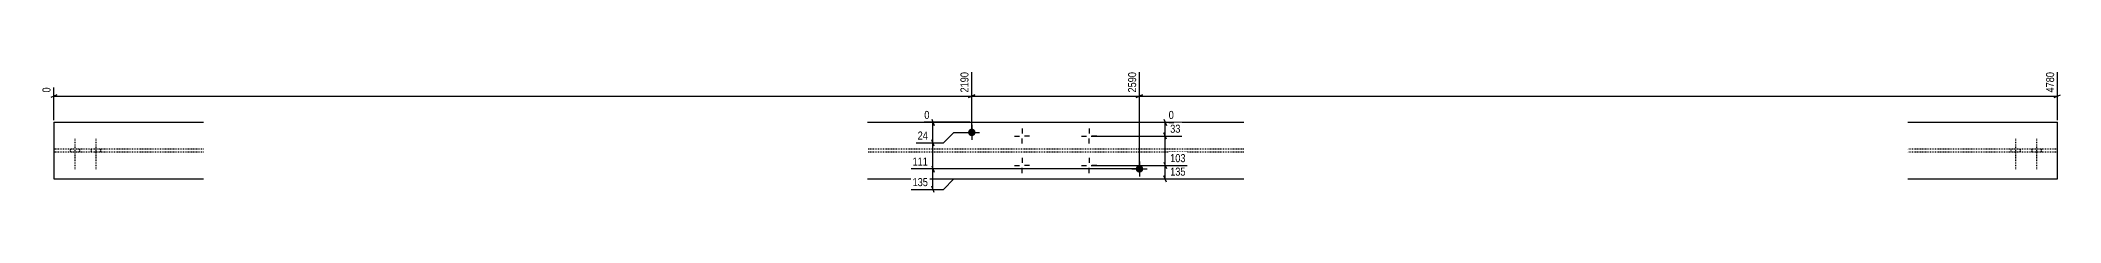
# Model space of a CAD drawing. Header units: millimetres. Extents: x 15 to 16571, y 11 to 573.
# Drawn here: x 11751 to 16571, y 15 to 306 of the extents above; entities that cross this region are included whole.
import ezdxf

# ---------------------------------------------------------------- set-up
doc = ezdxf.new("R2010")
doc.units = ezdxf.units.MM
doc.linetypes.add('DXK_LINE_DOT2', pattern=[3.9198, 1.9599, -1.9599])
doc.layers.add('MÅLSÆTNING', color=7, linetype='Continuous')
doc.layers.add('STÅL', color=7, linetype='Continuous')
doc.styles.add('Arial Narrow', font='ARIALN.TTF', dxfattribs={"height": 0.2})

msp = doc.modelspace()

# ---------------------------------------------------------------- hatches: boundary and pattern name
at = {"layer": 'STÅL', "linetype": 'Continuous'}
for points in [[(13982.2, 158.5, -1), (13964.2, 158.5, -1)], [(14382.2, 71.5, -1), (14364.2, 71.5, -1)]]:
    msp.add_hatch(color=3, dxfattribs=at).paths.add_polyline_path(points)

# ---------------------------------------------------------------- linework, layer by layer
at = {"layer": 'MÅLSÆTNING', "color": 7, "linetype": 'Continuous'}
for p, q in [((13973.2, 163.5), (13973.2, 302.3)), ((13973.2, 163.5), (13973.2, 302.3)), ((14373.2, 76.5), (14373.2, 302.3)), ((14373.2, 76.5), (14373.2, 302.3)), ((16563.2, 187.5), (16563.2, 302.3)), ((11790.7, 248), (11775.7, 242)), ((11783.2, 187.5), (11783.2, 265.7)), ((11783.2, 245), (13973.2, 245)), ((13980.7, 248), (13965.7, 242)), ((13965.7, 242), (13980.7, 248)), ((13973.2, 245), (14373.2, 245)), ((14380.7, 248), (14365.7, 242)), ((14365.7, 242), (14380.7, 248)), ((14373.2, 245), (16563.2, 245)), ((16555.7, 242), (16570.7, 248)), ((13968.2, 182.5), (13859.9, 182.5)), ((13877.6, 190), (13883.6, 175)), ((13880.6, 133.5), (13880.6, 182.5)), ((13905.6, 133.5), (13930.6, 158.5)), ((13905.6, 133.5), (13930.6, 158.5)), ((13930.6, 158.5), (13968.2, 158.5)), ((13930.6, 158.5), (13968.2, 158.5)), ((14258.2, 149.7), (14474.5, 149.7)), ((14437.4, 142.2), (14431.4, 157.2)), ((13840.4, 133.5), (13905.6, 133.5)), ((13840.4, 133.5), (13905.6, 133.5)), ((13883.6, 126), (13877.6, 141)), ((13883.6, 126), (13877.6, 141)), ((13880.6, 71.5), (13880.6, 133.5)), ((14368.2, 71.5), (13828.2, 71.5)), ((14368.2, 71.5), (13828.2, 71.5)), ((13877.6, 79), (13883.6, 64)), ((13877.6, 79), (13883.6, 64)), ((13880.6, 22.5), (13880.6, 71.5)), ((14258.2, 79.7), (14486.7, 79.7)), ((14431.4, 87.2), (14437.4, 72.2)), ((14437.4, 40), (14431.4, 55)), ((14434.4, 47.5), (14434.4, 79.7)), ((13828.2, 22.5), (13905.6, 22.5)), ((13883.6, 15), (13877.6, 30)), ((13905.6, 22.5), (13930.6, 47.5)), ((13930.6, 47.5), (13968.2, 47.5)), ((14378.2, 47.5), (14486.7, 47.5))]:
    msp.add_line(p, q, dxfattribs=at)
at = {"layer": 'STÅL', "color": 2, "linetype": 'Continuous'}
for p, q in [((11783.2, 182.5), (11783.2, 47.5)), ((11783.2, 182.5), (12140.5, 182.5)), ((13724.2, 182.5), (14621.8, 182.5)), ((16205.9, 182.5), (16563.2, 182.5)), ((16563.2, 47.5), (16563.2, 182.5)), ((11783.2, 47.5), (12140.5, 47.5)), ((13724.2, 47.5), (14621.8, 47.5)), ((16205.9, 47.5), (16563.2, 47.5))]:
    msp.add_line(p, q, dxfattribs=at)
at = {"layer": 'STÅL', "color": 3, "linetype": 'Continuous'}
for p, q in [((13955.2, 158.5), (13991.2, 158.5)), ((13973.2, 176.5), (13973.2, 140.5)), ((14075.2, 149.7), (14087.2, 149.7)), ((14093.2, 167.7), (14093.2, 155.7)), ((14111.2, 149.7), (14099.2, 149.7)), ((14235.2, 149.7), (14247.2, 149.7)), ((14253.2, 167.7), (14253.2, 155.7)), ((14271.2, 149.7), (14259.2, 149.7)), ((14093.2, 131.7), (14093.2, 143.7)), ((14093.2, 97.7), (14093.2, 85.7)), ((14253.2, 131.7), (14253.2, 143.7)), ((14253.2, 97.7), (14253.2, 85.7)), ((14075.2, 79.7), (14087.2, 79.7)), ((14093.2, 61.7), (14093.2, 73.7)), ((14111.2, 79.7), (14099.2, 79.7)), ((14235.2, 79.7), (14247.2, 79.7)), ((14253.2, 61.7), (14253.2, 73.7)), ((14271.2, 79.7), (14259.2, 79.7)), ((14355.2, 71.5), (14391.2, 71.5)), ((14373.2, 89.5), (14373.2, 53.5))]:
    msp.add_line(p, q, dxfattribs=at)
at = {"layer": 'STÅL', "color": 7, "linetype": 'DXK_LINE_DOT2'}
for p, q in [((12140.5, 118.3), (11783.2, 118.3)), ((12140.5, 111.7), (11783.2, 111.7)), ((14621.8, 118.3), (13724.2, 118.3)), ((14621.8, 111.7), (13724.2, 111.7)), ((16563.2, 118.3), (16205.9, 118.3)), ((16563.2, 111.7), (16205.9, 111.7))]:
    msp.add_line(p, q, dxfattribs=at)
at = {"layer": 'STÅL', "color": 3, "linetype": 'DXK_LINE_DOT2'}
for p, q in [((11822.2, 118.3), (11822.2, 111.7)), ((11833.2, 143.3), (11833.2, 70.3)), ((11844.2, 118.3), (11844.2, 111.7)), ((11872.2, 118.3), (11872.2, 111.7)), ((11883.2, 143.3), (11883.2, 70.3)), ((11894.2, 118.3), (11894.2, 111.7)), ((16452.2, 118.3), (16452.2, 111.7)), ((16463.2, 143.3), (16463.2, 70.3)), ((16474.2, 118.3), (16474.2, 111.7)), ((16502.2, 118.3), (16502.2, 111.7)), ((16513.2, 143.3), (16513.2, 70.3)), ((16524.2, 118.3), (16524.2, 111.7))]:
    msp.add_line(p, q, dxfattribs=at)

# ---------------------------------------------------------------- next in the draw order: wipeouts: each hides what was drawn before it
at = {"color": 0, "linetype": 'Continuous'}
for points in [[(13969.2, 306.2), (13941.2, 306.2), (13941.2, 249.5), (13969.2, 249.5)], [(14369.2, 306.2), (14341.2, 306.2), (14341.2, 249.5), (14369.2, 249.5)], [(16559.2, 306.2), (16531.2, 306.2), (16531.2, 249.5), (16559.2, 249.5)], [(11779.2, 269.7), (11751.2, 269.7), (11751.2, 249.5), (11779.2, 249.5)], [(13876.1, 186.5), (13876.1, 214.5), (13855.9, 214.5), (13855.9, 186.5)], [(13872.5, 75.5), (13872.5, 103.5), (13827.9, 103.5), (13827.9, 75.5)], [(14487.1, 83.7), (14487.1, 111.7), (14442.5, 111.7), (14442.5, 83.7)]]:
    msp.add_wipeout(points, dxfattribs=at).dxf.layer = 'MÅLSÆTNING'

# ---------------------------------------------------------------- next in the draw order: texts
at = {"layer": 'MÅLSÆTNING', "color": 3, "linetype": 'Continuous', "style": 'Arial Narrow'}
for s, height, p in [('2190', 19.09, (13965.2, 253.5)), ('2590', 19.09, (14365.2, 253.5)), ('4780', 19.09, (16555.2, 253.5)), ('0', 19.1, (11775.2, 253.5))]:
    msp.add_text(s, height=height, rotation=90.0002, dxfattribs=at).set_placement(p)
for s, height, p in [('0', 19.1, (13859.9, 190.5)), ('111', 19.09, (13831.9, 79.5))]:
    msp.add_text(s, height=height, dxfattribs=at).set_placement(p)

# ---------------------------------------------------------------- next in the draw order: wipeouts: each hides what was drawn before it
at = {"color": 0, "linetype": 'Continuous'}
for points in [[(13872.5, 137.5), (13872.5, 165.5), (13840.1, 165.5), (13840.1, 137.5)], [(13872.5, 26.5), (13872.5, 54.5), (13827.9, 54.5), (13827.9, 26.5)], [(14487.1, 51.5), (14487.1, 79.5), (14442.5, 79.5), (14442.5, 51.5)]]:
    msp.add_wipeout(points, dxfattribs=at).dxf.layer = 'MÅLSÆTNING'

# ---------------------------------------------------------------- next in the draw order: linework, layer by layer
at = {"layer": 'MÅLSÆTNING', "color": 7, "linetype": 'Continuous'}
for p, q in [((14434.4, 79.7), (14434.4, 149.7)), ((14258.2, 79.7), (14486.7, 79.7)), ((14431.4, 87.2), (14437.4, 72.2))]:
    msp.add_line(p, q, dxfattribs=at)

# ---------------------------------------------------------------- next in the draw order: texts
at = {"layer": 'MÅLSÆTNING', "color": 3, "linetype": 'Continuous', "style": 'Arial Narrow'}
for s, p in [('24', (13844.1, 141.5)), ('103', (14446.5, 87.7)), ('135', (13831.9, 30.5)), ('135', (14446.5, 55.5))]:
    msp.add_text(s, height=19.09, dxfattribs=at).set_placement(p)

# ---------------------------------------------------------------- next in the draw order: wipeouts: each hides what was drawn before it
at = {"color": 0, "linetype": 'Continuous'}
msp.add_wipeout([(14474.9, 153.7), (14474.9, 181.7), (14442.5, 181.7), (14442.5, 153.7)], dxfattribs=at).dxf.layer = 'MÅLSÆTNING'

# ---------------------------------------------------------------- next in the draw order: linework, layer by layer
at = {"layer": 'MÅLSÆTNING', "color": 7, "linetype": 'Continuous'}
for p, q in [((14258.2, 149.7), (14474.5, 149.7)), ((14378.2, 182.5), (14455, 182.5)), ((14431.4, 190), (14437.4, 175)), ((14437.4, 142.2), (14431.4, 157.2)), ((14434.4, 149.7), (14434.4, 182.5))]:
    msp.add_line(p, q, dxfattribs=at)

# ---------------------------------------------------------------- next in the draw order: texts
at = {"layer": 'MÅLSÆTNING', "color": 3, "linetype": 'Continuous', "style": 'Arial Narrow'}
msp.add_text('33', height=19.09, dxfattribs=at).set_placement((14446.5, 157.7))

# ---------------------------------------------------------------- next in the draw order: wipeouts: each hides what was drawn before it
at = {"color": 0, "linetype": 'Continuous'}
msp.add_wipeout([(14459, 186.5), (14459, 214.5), (14438.9, 214.5), (14438.9, 186.5)], dxfattribs=at).dxf.layer = 'MÅLSÆTNING'

# ---------------------------------------------------------------- next in the draw order: texts
at = {"layer": 'MÅLSÆTNING', "color": 3, "linetype": 'Continuous', "style": 'Arial Narrow'}
msp.add_text('0', height=19.1, dxfattribs=at).set_placement((14442.9, 190.5))

doc.saveas('drawing.dxf')
